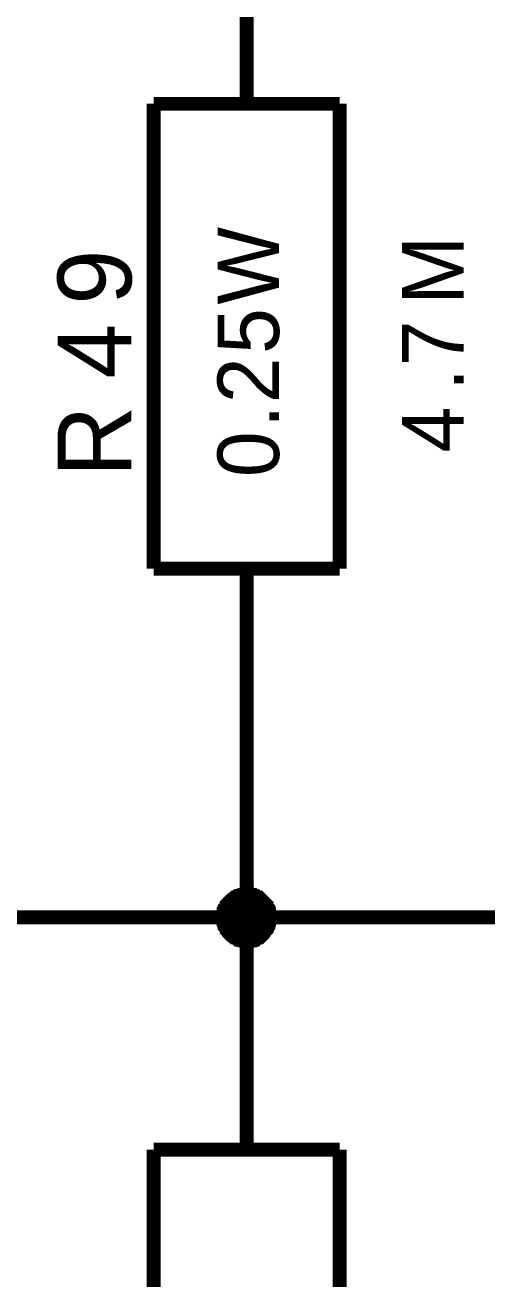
# Model space of a CAD drawing. Header units: millimetres. Extents: x 0 to 420, y 0 to 297.
# Drawn here: x 172.75 to 182.7, y 177.22 to 204.19 of the extents above; entities that cross this region are included whole.
import ezdxf

# ---------------------------------------------------------------- set-up
doc = ezdxf.new("R2010")
doc.units = ezdxf.units.MM
doc.layers.add('Sheet', color=255, linetype='Continuous')

msp = doc.modelspace()

# ---------------------------------------------------------------- linework, layer by layer
at = {"layer": 'Sheet'}
for points, const_width in [([(177.527, 202.498), (177.527, 204.999)], 0.3), ([(175.524, 202.498), (179.529, 202.498)], 0.3), ([(175.524, 192.497), (175.524, 202.498)], 0.3), ([(179.529, 192.497), (179.529, 202.498)], 0.3), ([(175.524, 192.497), (179.529, 192.497)], 0.3), ([(177.527, 192.497), (177.527, 189.997)], 0.3), ([(177.527, 184.996), (177.527, 189.997)], 0.3), ([(177.014, 184.996), (177.014, 185.029), (177.014, 185.045), (177.014, 185.079), (177.03, 185.095), (177.03, 185.128), (177.03, 185.145), (177.047, 185.161), (177.047, 185.194), (177.063, 185.211), (177.08, 185.228), (177.096, 185.261), (177.096, 185.277), (177.113, 185.294), (177.13, 185.31), (177.146, 185.327), (177.163, 185.343), (177.179, 185.36), (177.196, 185.377), (177.229, 185.393), (177.245, 185.41), (177.262, 185.426), (177.279, 185.426), (177.312, 185.443), (177.328, 185.459), (177.345, 185.459), (177.378, 185.476), (177.394, 185.476), (177.427, 185.476), (177.444, 185.493), (177.477, 185.493), (177.494, 185.493), (177.527, 185.493)], 0.3), ([(177.014, 184.996), (177.014, 185.029), (177.014, 185.045), (177.014, 185.079), (177.03, 185.095), (177.03, 185.128), (177.03, 185.145), (177.047, 185.161), (177.047, 185.194), (177.063, 185.211), (177.08, 185.228), (177.096, 185.261), (177.096, 185.277), (177.113, 185.294), (177.13, 185.31), (177.146, 185.327), (177.163, 185.343), (177.179, 185.36), (177.196, 185.377), (177.229, 185.393), (177.245, 185.41), (177.262, 185.426), (177.279, 185.426), (177.312, 185.443), (177.328, 185.459), (177.345, 185.459), (177.378, 185.476), (177.394, 185.476), (177.427, 185.476), (177.444, 185.493), (177.477, 185.493), (177.494, 185.493), (177.527, 185.493)], 0.3), ([(177.014, 184.996), (177.014, 185.029), (177.014, 185.045), (177.014, 185.079), (177.03, 185.095), (177.03, 185.128), (177.03, 185.145), (177.047, 185.161), (177.047, 185.194), (177.063, 185.211), (177.08, 185.228), (177.096, 185.261), (177.096, 185.277), (177.113, 185.294), (177.13, 185.31), (177.146, 185.327), (177.163, 185.343), (177.179, 185.36), (177.196, 185.377), (177.229, 185.393), (177.245, 185.41), (177.262, 185.426), (177.279, 185.426), (177.312, 185.443), (177.328, 185.459), (177.345, 185.459), (177.378, 185.476), (177.394, 185.476), (177.427, 185.476), (177.444, 185.493), (177.477, 185.493), (177.494, 185.493), (177.527, 185.493)], 0.3), ([(177.014, 184.996), (177.014, 185.029), (177.014, 185.045), (177.014, 185.079), (177.03, 185.095), (177.03, 185.128), (177.03, 185.145), (177.047, 185.161), (177.047, 185.194), (177.063, 185.211), (177.08, 185.228), (177.096, 185.261), (177.096, 185.277), (177.113, 185.294), (177.13, 185.31), (177.146, 185.327), (177.163, 185.343), (177.179, 185.36), (177.196, 185.377), (177.229, 185.393), (177.245, 185.41), (177.262, 185.426), (177.279, 185.426), (177.312, 185.443), (177.328, 185.459), (177.345, 185.459), (177.378, 185.476), (177.394, 185.476), (177.427, 185.476), (177.444, 185.493), (177.477, 185.493), (177.494, 185.493), (177.527, 185.493)], 0.3), ([(177.014, 184.996), (177.014, 185.029), (177.014, 185.045), (177.014, 185.079), (177.03, 185.095), (177.03, 185.128), (177.03, 185.145), (177.047, 185.161), (177.047, 185.194), (177.063, 185.211), (177.08, 185.228), (177.096, 185.261), (177.096, 185.277), (177.113, 185.294), (177.13, 185.31), (177.146, 185.327), (177.163, 185.343), (177.179, 185.36), (177.196, 185.377), (177.229, 185.393), (177.245, 185.41), (177.262, 185.426), (177.279, 185.426), (177.312, 185.443), (177.328, 185.459), (177.345, 185.459), (177.378, 185.476), (177.394, 185.476), (177.427, 185.476), (177.444, 185.493), (177.477, 185.493), (177.494, 185.493), (177.527, 185.493)], 0.3), ([(177.014, 184.996), (177.014, 185.029), (177.014, 185.045), (177.014, 185.079), (177.03, 185.095), (177.03, 185.128), (177.03, 185.145), (177.047, 185.161), (177.047, 185.194), (177.063, 185.211), (177.08, 185.228), (177.096, 185.261), (177.096, 185.277), (177.113, 185.294), (177.13, 185.31), (177.146, 185.327), (177.163, 185.343), (177.179, 185.36), (177.196, 185.377), (177.229, 185.393), (177.245, 185.41), (177.262, 185.426), (177.279, 185.426), (177.312, 185.443), (177.328, 185.459), (177.345, 185.459), (177.378, 185.476), (177.394, 185.476), (177.427, 185.476), (177.444, 185.493), (177.477, 185.493), (177.494, 185.493), (177.527, 185.493)], 0.3), ([(177.527, 185.493), (177.527, 185.493)], 0.3), ([(177.527, 185.493), (177.56, 185.493), (177.576, 185.493), (177.61, 185.493), (177.626, 185.476), (177.659, 185.476), (177.676, 185.476), (177.692, 185.459), (177.725, 185.459), (177.742, 185.443), (177.759, 185.426), (177.792, 185.426), (177.808, 185.41), (177.825, 185.393), (177.841, 185.377), (177.858, 185.36), (177.874, 185.343), (177.891, 185.327), (177.907, 185.31), (177.924, 185.294), (177.941, 185.277), (177.957, 185.261), (177.957, 185.228), (177.974, 185.211), (177.99, 185.194), (177.99, 185.161), (178.007, 185.145), (178.007, 185.128), (178.007, 185.095), (178.023, 185.079), (178.023, 185.045), (178.023, 185.029), (178.023, 184.996)], 0.3), ([(177.527, 185.493), (177.527, 185.493)], 0.3), ([(177.527, 185.493), (177.56, 185.493), (177.576, 185.493), (177.61, 185.493), (177.626, 185.476), (177.659, 185.476), (177.676, 185.476), (177.692, 185.459), (177.725, 185.459), (177.742, 185.443), (177.759, 185.426), (177.792, 185.426), (177.808, 185.41), (177.825, 185.393), (177.841, 185.377), (177.858, 185.36), (177.874, 185.343), (177.891, 185.327), (177.907, 185.31), (177.924, 185.294), (177.941, 185.277), (177.957, 185.261), (177.957, 185.228), (177.974, 185.211), (177.99, 185.194), (177.99, 185.161), (178.007, 185.145), (178.007, 185.128), (178.007, 185.095), (178.023, 185.079), (178.023, 185.045), (178.023, 185.029), (178.023, 184.996)], 0.3), ([(177.527, 185.493), (177.527, 185.493)], 0.3), ([(177.527, 185.493), (177.56, 185.493), (177.576, 185.493), (177.61, 185.493), (177.626, 185.476), (177.659, 185.476), (177.676, 185.476), (177.692, 185.459), (177.725, 185.459), (177.742, 185.443), (177.759, 185.426), (177.792, 185.426), (177.808, 185.41), (177.825, 185.393), (177.841, 185.377), (177.858, 185.36), (177.874, 185.343), (177.891, 185.327), (177.907, 185.31), (177.924, 185.294), (177.941, 185.277), (177.957, 185.261), (177.957, 185.228), (177.974, 185.211), (177.99, 185.194), (177.99, 185.161), (178.007, 185.145), (178.007, 185.128), (178.007, 185.095), (178.023, 185.079), (178.023, 185.045), (178.023, 185.029), (178.023, 184.996)], 0.3), ([(177.527, 185.493), (177.527, 185.493)], 0.3), ([(177.527, 185.493), (177.56, 185.493), (177.576, 185.493), (177.61, 185.493), (177.626, 185.476), (177.659, 185.476), (177.676, 185.476), (177.692, 185.459), (177.725, 185.459), (177.742, 185.443), (177.759, 185.426), (177.792, 185.426), (177.808, 185.41), (177.825, 185.393), (177.841, 185.377), (177.858, 185.36), (177.874, 185.343), (177.891, 185.327), (177.907, 185.31), (177.924, 185.294), (177.941, 185.277), (177.957, 185.261), (177.957, 185.228), (177.974, 185.211), (177.99, 185.194), (177.99, 185.161), (178.007, 185.145), (178.007, 185.128), (178.007, 185.095), (178.023, 185.079), (178.023, 185.045), (178.023, 185.029), (178.023, 184.996)], 0.3), ([(177.527, 185.493), (177.527, 185.493)], 0.3), ([(177.527, 185.493), (177.56, 185.493), (177.576, 185.493), (177.61, 185.493), (177.626, 185.476), (177.659, 185.476), (177.676, 185.476), (177.692, 185.459), (177.725, 185.459), (177.742, 185.443), (177.759, 185.426), (177.792, 185.426), (177.808, 185.41), (177.825, 185.393), (177.841, 185.377), (177.858, 185.36), (177.874, 185.343), (177.891, 185.327), (177.907, 185.31), (177.924, 185.294), (177.941, 185.277), (177.957, 185.261), (177.957, 185.228), (177.974, 185.211), (177.99, 185.194), (177.99, 185.161), (178.007, 185.145), (178.007, 185.128), (178.007, 185.095), (178.023, 185.079), (178.023, 185.045), (178.023, 185.029), (178.023, 184.996)], 0.3), ([(177.527, 185.493), (177.527, 185.493)], 0.3), ([(177.527, 185.493), (177.56, 185.493), (177.576, 185.493), (177.61, 185.493), (177.626, 185.476), (177.659, 185.476), (177.676, 185.476), (177.692, 185.459), (177.725, 185.459), (177.742, 185.443), (177.759, 185.426), (177.792, 185.426), (177.808, 185.41), (177.825, 185.393), (177.841, 185.377), (177.858, 185.36), (177.874, 185.343), (177.891, 185.327), (177.907, 185.31), (177.924, 185.294), (177.941, 185.277), (177.957, 185.261), (177.957, 185.228), (177.974, 185.211), (177.99, 185.194), (177.99, 185.161), (178.007, 185.145), (178.007, 185.128), (178.007, 185.095), (178.023, 185.079), (178.023, 185.045), (178.023, 185.029), (178.023, 184.996)], 0.3), ([(177.014, 184.996), (177.014, 185.029), (177.014, 185.045), (177.014, 185.079), (177.03, 185.095), (177.03, 185.128), (177.03, 185.145), (177.047, 185.161), (177.047, 185.194), (177.063, 185.211), (177.08, 185.228), (177.096, 185.261), (177.096, 185.277), (177.113, 185.294), (177.13, 185.31), (177.146, 185.327), (177.163, 185.343), (177.179, 185.36), (177.196, 185.377), (177.229, 185.393), (177.245, 185.41), (177.262, 185.426), (177.279, 185.426), (177.312, 185.443), (177.328, 185.459), (177.345, 185.459), (177.378, 185.476), (177.394, 185.476), (177.427, 185.476), (177.444, 185.493), (177.477, 185.493), (177.494, 185.493), (177.527, 185.493)], 0.0991), ([(177.014, 184.996), (177.014, 185.029), (177.014, 185.045), (177.014, 185.079), (177.03, 185.095), (177.03, 185.128), (177.03, 185.145), (177.047, 185.161), (177.047, 185.194), (177.063, 185.211), (177.08, 185.228), (177.096, 185.261), (177.096, 185.277), (177.113, 185.294), (177.13, 185.31), (177.146, 185.327), (177.163, 185.343), (177.179, 185.36), (177.196, 185.377), (177.229, 185.393), (177.245, 185.41), (177.262, 185.426), (177.279, 185.426), (177.312, 185.443), (177.328, 185.459), (177.345, 185.459), (177.378, 185.476), (177.394, 185.476), (177.427, 185.476), (177.444, 185.493), (177.477, 185.493), (177.494, 185.493), (177.527, 185.493)], 0.0991), ([(177.014, 184.996), (177.014, 185.029), (177.014, 185.045), (177.014, 185.079), (177.03, 185.095), (177.03, 185.128), (177.03, 185.145), (177.047, 185.161), (177.047, 185.194), (177.063, 185.211), (177.08, 185.228), (177.096, 185.261), (177.096, 185.277), (177.113, 185.294), (177.13, 185.31), (177.146, 185.327), (177.163, 185.343), (177.179, 185.36), (177.196, 185.377), (177.229, 185.393), (177.245, 185.41), (177.262, 185.426), (177.279, 185.426), (177.312, 185.443), (177.328, 185.459), (177.345, 185.459), (177.378, 185.476), (177.394, 185.476), (177.427, 185.476), (177.444, 185.493), (177.477, 185.493), (177.494, 185.493), (177.527, 185.493)], 0.0991), ([(177.014, 184.996), (177.014, 185.029), (177.014, 185.045), (177.014, 185.079), (177.03, 185.095), (177.03, 185.128), (177.03, 185.145), (177.047, 185.161), (177.047, 185.194), (177.063, 185.211), (177.08, 185.228), (177.096, 185.261), (177.096, 185.277), (177.113, 185.294), (177.13, 185.31), (177.146, 185.327), (177.163, 185.343), (177.179, 185.36), (177.196, 185.377), (177.229, 185.393), (177.245, 185.41), (177.262, 185.426), (177.279, 185.426), (177.312, 185.443), (177.328, 185.459), (177.345, 185.459), (177.378, 185.476), (177.394, 185.476), (177.427, 185.476), (177.444, 185.493), (177.477, 185.493), (177.494, 185.493), (177.527, 185.493)], 0.0991), ([(177.014, 184.996), (177.014, 185.029), (177.014, 185.045), (177.014, 185.079), (177.03, 185.095), (177.03, 185.128), (177.03, 185.145), (177.047, 185.161), (177.047, 185.194), (177.063, 185.211), (177.08, 185.228), (177.096, 185.261), (177.096, 185.277), (177.113, 185.294), (177.13, 185.31), (177.146, 185.327), (177.163, 185.343), (177.179, 185.36), (177.196, 185.377), (177.229, 185.393), (177.245, 185.41), (177.262, 185.426), (177.279, 185.426), (177.312, 185.443), (177.328, 185.459), (177.345, 185.459), (177.378, 185.476), (177.394, 185.476), (177.427, 185.476), (177.444, 185.493), (177.477, 185.493), (177.494, 185.493), (177.527, 185.493)], 0.0991), ([(177.014, 184.996), (177.014, 185.029), (177.014, 185.045), (177.014, 185.079), (177.03, 185.095), (177.03, 185.128), (177.03, 185.145), (177.047, 185.161), (177.047, 185.194), (177.063, 185.211), (177.08, 185.228), (177.096, 185.261), (177.096, 185.277), (177.113, 185.294), (177.13, 185.31), (177.146, 185.327), (177.163, 185.343), (177.179, 185.36), (177.196, 185.377), (177.229, 185.393), (177.245, 185.41), (177.262, 185.426), (177.279, 185.426), (177.312, 185.443), (177.328, 185.459), (177.345, 185.459), (177.378, 185.476), (177.394, 185.476), (177.427, 185.476), (177.444, 185.493), (177.477, 185.493), (177.494, 185.493), (177.527, 185.493)], 0.0991), ([(177.527, 185.493), (177.527, 185.493)], 0.0991), ([(177.527, 185.493), (177.56, 185.493), (177.576, 185.493), (177.61, 185.493), (177.626, 185.476), (177.659, 185.476), (177.676, 185.476), (177.692, 185.459), (177.725, 185.459), (177.742, 185.443), (177.759, 185.426), (177.792, 185.426), (177.808, 185.41), (177.825, 185.393), (177.841, 185.377), (177.858, 185.36), (177.874, 185.343), (177.891, 185.327), (177.907, 185.31), (177.924, 185.294), (177.941, 185.277), (177.957, 185.261), (177.957, 185.228), (177.974, 185.211), (177.99, 185.194), (177.99, 185.161), (178.007, 185.145), (178.007, 185.128), (178.007, 185.095), (178.023, 185.079), (178.023, 185.045), (178.023, 185.029), (178.023, 184.996)], 0.0991), ([(177.527, 185.493), (177.527, 185.493)], 0.0991), ([(177.527, 185.493), (177.56, 185.493), (177.576, 185.493), (177.61, 185.493), (177.626, 185.476), (177.659, 185.476), (177.676, 185.476), (177.692, 185.459), (177.725, 185.459), (177.742, 185.443), (177.759, 185.426), (177.792, 185.426), (177.808, 185.41), (177.825, 185.393), (177.841, 185.377), (177.858, 185.36), (177.874, 185.343), (177.891, 185.327), (177.907, 185.31), (177.924, 185.294), (177.941, 185.277), (177.957, 185.261), (177.957, 185.228), (177.974, 185.211), (177.99, 185.194), (177.99, 185.161), (178.007, 185.145), (178.007, 185.128), (178.007, 185.095), (178.023, 185.079), (178.023, 185.045), (178.023, 185.029), (178.023, 184.996)], 0.0991), ([(177.527, 185.493), (177.527, 185.493)], 0.0991), ([(177.527, 185.493), (177.56, 185.493), (177.576, 185.493), (177.61, 185.493), (177.626, 185.476), (177.659, 185.476), (177.676, 185.476), (177.692, 185.459), (177.725, 185.459), (177.742, 185.443), (177.759, 185.426), (177.792, 185.426), (177.808, 185.41), (177.825, 185.393), (177.841, 185.377), (177.858, 185.36), (177.874, 185.343), (177.891, 185.327), (177.907, 185.31), (177.924, 185.294), (177.941, 185.277), (177.957, 185.261), (177.957, 185.228), (177.974, 185.211), (177.99, 185.194), (177.99, 185.161), (178.007, 185.145), (178.007, 185.128), (178.007, 185.095), (178.023, 185.079), (178.023, 185.045), (178.023, 185.029), (178.023, 184.996)], 0.0991), ([(177.527, 185.493), (177.527, 185.493)], 0.0991), ([(177.527, 185.493), (177.56, 185.493), (177.576, 185.493), (177.61, 185.493), (177.626, 185.476), (177.659, 185.476), (177.676, 185.476), (177.692, 185.459), (177.725, 185.459), (177.742, 185.443), (177.759, 185.426), (177.792, 185.426), (177.808, 185.41), (177.825, 185.393), (177.841, 185.377), (177.858, 185.36), (177.874, 185.343), (177.891, 185.327), (177.907, 185.31), (177.924, 185.294), (177.941, 185.277), (177.957, 185.261), (177.957, 185.228), (177.974, 185.211), (177.99, 185.194), (177.99, 185.161), (178.007, 185.145), (178.007, 185.128), (178.007, 185.095), (178.023, 185.079), (178.023, 185.045), (178.023, 185.029), (178.023, 184.996)], 0.0991), ([(177.527, 185.493), (177.527, 185.493)], 0.0991), ([(177.527, 185.493), (177.56, 185.493), (177.576, 185.493), (177.61, 185.493), (177.626, 185.476), (177.659, 185.476), (177.676, 185.476), (177.692, 185.459), (177.725, 185.459), (177.742, 185.443), (177.759, 185.426), (177.792, 185.426), (177.808, 185.41), (177.825, 185.393), (177.841, 185.377), (177.858, 185.36), (177.874, 185.343), (177.891, 185.327), (177.907, 185.31), (177.924, 185.294), (177.941, 185.277), (177.957, 185.261), (177.957, 185.228), (177.974, 185.211), (177.99, 185.194), (177.99, 185.161), (178.007, 185.145), (178.007, 185.128), (178.007, 185.095), (178.023, 185.079), (178.023, 185.045), (178.023, 185.029), (178.023, 184.996)], 0.0991), ([(177.527, 185.493), (177.527, 185.493)], 0.0991), ([(177.527, 185.493), (177.56, 185.493), (177.576, 185.493), (177.61, 185.493), (177.626, 185.476), (177.659, 185.476), (177.676, 185.476), (177.692, 185.459), (177.725, 185.459), (177.742, 185.443), (177.759, 185.426), (177.792, 185.426), (177.808, 185.41), (177.825, 185.393), (177.841, 185.377), (177.858, 185.36), (177.874, 185.343), (177.891, 185.327), (177.907, 185.31), (177.924, 185.294), (177.941, 185.277), (177.957, 185.261), (177.957, 185.228), (177.974, 185.211), (177.99, 185.194), (177.99, 185.161), (178.007, 185.145), (178.007, 185.128), (178.007, 185.095), (178.023, 185.079), (178.023, 185.045), (178.023, 185.029), (178.023, 184.996)], 0.0991), ([(172.528, 184.996), (175.028, 184.996)], 0.3), ([(187.524, 184.996), (177.527, 184.996), (175.028, 184.996)], 0.3), ([(177.527, 184.482), (177.494, 184.482), (177.477, 184.482), (177.444, 184.482), (177.427, 184.499), (177.394, 184.499), (177.378, 184.499), (177.345, 184.516), (177.328, 184.516), (177.312, 184.532), (177.279, 184.549), (177.262, 184.565), (177.245, 184.565), (177.229, 184.582), (177.196, 184.598), (177.179, 184.615), (177.163, 184.631), (177.146, 184.648), (177.13, 184.665), (177.113, 184.698), (177.096, 184.714), (177.096, 184.731), (177.08, 184.747), (177.063, 184.78), (177.047, 184.797), (177.047, 184.814), (177.03, 184.847), (177.03, 184.863), (177.03, 184.896), (177.014, 184.913), (177.014, 184.946), (177.014, 184.963), (177.014, 184.996)], 0.3), ([(177.014, 184.996), (177.014, 184.996)], 0.3), ([(177.527, 184.482), (177.494, 184.482), (177.477, 184.482), (177.444, 184.482), (177.427, 184.499), (177.394, 184.499), (177.378, 184.499), (177.345, 184.516), (177.328, 184.516), (177.312, 184.532), (177.279, 184.549), (177.262, 184.565), (177.245, 184.565), (177.229, 184.582), (177.196, 184.598), (177.179, 184.615), (177.163, 184.631), (177.146, 184.648), (177.13, 184.665), (177.113, 184.698), (177.096, 184.714), (177.096, 184.731), (177.08, 184.747), (177.063, 184.78), (177.047, 184.797), (177.047, 184.814), (177.03, 184.847), (177.03, 184.863), (177.03, 184.896), (177.014, 184.913), (177.014, 184.946), (177.014, 184.963), (177.014, 184.996)], 0.3), ([(177.014, 184.996), (177.014, 184.996)], 0.3), ([(177.527, 184.482), (177.494, 184.482), (177.477, 184.482), (177.444, 184.482), (177.427, 184.499), (177.394, 184.499), (177.378, 184.499), (177.345, 184.516), (177.328, 184.516), (177.312, 184.532), (177.279, 184.549), (177.262, 184.565), (177.245, 184.565), (177.229, 184.582), (177.196, 184.598), (177.179, 184.615), (177.163, 184.631), (177.146, 184.648), (177.13, 184.665), (177.113, 184.698), (177.096, 184.714), (177.096, 184.731), (177.08, 184.747), (177.063, 184.78), (177.047, 184.797), (177.047, 184.814), (177.03, 184.847), (177.03, 184.863), (177.03, 184.896), (177.014, 184.913), (177.014, 184.946), (177.014, 184.963), (177.014, 184.996)], 0.3), ([(177.014, 184.996), (177.014, 184.996)], 0.3), ([(177.527, 184.482), (177.494, 184.482), (177.477, 184.482), (177.444, 184.482), (177.427, 184.499), (177.394, 184.499), (177.378, 184.499), (177.345, 184.516), (177.328, 184.516), (177.312, 184.532), (177.279, 184.549), (177.262, 184.565), (177.245, 184.565), (177.229, 184.582), (177.196, 184.598), (177.179, 184.615), (177.163, 184.631), (177.146, 184.648), (177.13, 184.665), (177.113, 184.698), (177.096, 184.714), (177.096, 184.731), (177.08, 184.747), (177.063, 184.78), (177.047, 184.797), (177.047, 184.814), (177.03, 184.847), (177.03, 184.863), (177.03, 184.896), (177.014, 184.913), (177.014, 184.946), (177.014, 184.963), (177.014, 184.996)], 0.3), ([(177.014, 184.996), (177.014, 184.996)], 0.3), ([(177.527, 184.482), (177.494, 184.482), (177.477, 184.482), (177.444, 184.482), (177.427, 184.499), (177.394, 184.499), (177.378, 184.499), (177.345, 184.516), (177.328, 184.516), (177.312, 184.532), (177.279, 184.549), (177.262, 184.565), (177.245, 184.565), (177.229, 184.582), (177.196, 184.598), (177.179, 184.615), (177.163, 184.631), (177.146, 184.648), (177.13, 184.665), (177.113, 184.698), (177.096, 184.714), (177.096, 184.731), (177.08, 184.747), (177.063, 184.78), (177.047, 184.797), (177.047, 184.814), (177.03, 184.847), (177.03, 184.863), (177.03, 184.896), (177.014, 184.913), (177.014, 184.946), (177.014, 184.963), (177.014, 184.996)], 0.3), ([(177.014, 184.996), (177.014, 184.996)], 0.3), ([(177.527, 184.482), (177.494, 184.482), (177.477, 184.482), (177.444, 184.482), (177.427, 184.499), (177.394, 184.499), (177.378, 184.499), (177.345, 184.516), (177.328, 184.516), (177.312, 184.532), (177.279, 184.549), (177.262, 184.565), (177.245, 184.565), (177.229, 184.582), (177.196, 184.598), (177.179, 184.615), (177.163, 184.631), (177.146, 184.648), (177.13, 184.665), (177.113, 184.698), (177.096, 184.714), (177.096, 184.731), (177.08, 184.747), (177.063, 184.78), (177.047, 184.797), (177.047, 184.814), (177.03, 184.847), (177.03, 184.863), (177.03, 184.896), (177.014, 184.913), (177.014, 184.946), (177.014, 184.963), (177.014, 184.996)], 0.3), ([(177.014, 184.996), (177.014, 184.996)], 0.3), ([(177.527, 184.996), (177.527, 182.495)], 0.3), ([(178.023, 184.996), (178.023, 184.963), (178.023, 184.946), (178.023, 184.913), (178.007, 184.896), (178.007, 184.863), (178.007, 184.847), (177.99, 184.814), (177.99, 184.797), (177.974, 184.78), (177.957, 184.747), (177.957, 184.731), (177.941, 184.714), (177.924, 184.698), (177.907, 184.665), (177.891, 184.648), (177.874, 184.631), (177.858, 184.615), (177.841, 184.598), (177.825, 184.582), (177.808, 184.565), (177.792, 184.565), (177.759, 184.549), (177.742, 184.532), (177.725, 184.516), (177.692, 184.516), (177.676, 184.499), (177.659, 184.499), (177.626, 184.499), (177.61, 184.482), (177.576, 184.482), (177.56, 184.482), (177.527, 184.482)], 0.3), ([(178.023, 184.996), (178.023, 184.963), (178.023, 184.946), (178.023, 184.913), (178.007, 184.896), (178.007, 184.863), (178.007, 184.847), (177.99, 184.814), (177.99, 184.797), (177.974, 184.78), (177.957, 184.747), (177.957, 184.731), (177.941, 184.714), (177.924, 184.698), (177.907, 184.665), (177.891, 184.648), (177.874, 184.631), (177.858, 184.615), (177.841, 184.598), (177.825, 184.582), (177.808, 184.565), (177.792, 184.565), (177.759, 184.549), (177.742, 184.532), (177.725, 184.516), (177.692, 184.516), (177.676, 184.499), (177.659, 184.499), (177.626, 184.499), (177.61, 184.482), (177.576, 184.482), (177.56, 184.482), (177.527, 184.482)], 0.3), ([(178.023, 184.996), (178.023, 184.963), (178.023, 184.946), (178.023, 184.913), (178.007, 184.896), (178.007, 184.863), (178.007, 184.847), (177.99, 184.814), (177.99, 184.797), (177.974, 184.78), (177.957, 184.747), (177.957, 184.731), (177.941, 184.714), (177.924, 184.698), (177.907, 184.665), (177.891, 184.648), (177.874, 184.631), (177.858, 184.615), (177.841, 184.598), (177.825, 184.582), (177.808, 184.565), (177.792, 184.565), (177.759, 184.549), (177.742, 184.532), (177.725, 184.516), (177.692, 184.516), (177.676, 184.499), (177.659, 184.499), (177.626, 184.499), (177.61, 184.482), (177.576, 184.482), (177.56, 184.482), (177.527, 184.482)], 0.3), ([(178.023, 184.996), (178.023, 184.963), (178.023, 184.946), (178.023, 184.913), (178.007, 184.896), (178.007, 184.863), (178.007, 184.847), (177.99, 184.814), (177.99, 184.797), (177.974, 184.78), (177.957, 184.747), (177.957, 184.731), (177.941, 184.714), (177.924, 184.698), (177.907, 184.665), (177.891, 184.648), (177.874, 184.631), (177.858, 184.615), (177.841, 184.598), (177.825, 184.582), (177.808, 184.565), (177.792, 184.565), (177.759, 184.549), (177.742, 184.532), (177.725, 184.516), (177.692, 184.516), (177.676, 184.499), (177.659, 184.499), (177.626, 184.499), (177.61, 184.482), (177.576, 184.482), (177.56, 184.482), (177.527, 184.482)], 0.3), ([(178.023, 184.996), (178.023, 184.963), (178.023, 184.946), (178.023, 184.913), (178.007, 184.896), (178.007, 184.863), (178.007, 184.847), (177.99, 184.814), (177.99, 184.797), (177.974, 184.78), (177.957, 184.747), (177.957, 184.731), (177.941, 184.714), (177.924, 184.698), (177.907, 184.665), (177.891, 184.648), (177.874, 184.631), (177.858, 184.615), (177.841, 184.598), (177.825, 184.582), (177.808, 184.565), (177.792, 184.565), (177.759, 184.549), (177.742, 184.532), (177.725, 184.516), (177.692, 184.516), (177.676, 184.499), (177.659, 184.499), (177.626, 184.499), (177.61, 184.482), (177.576, 184.482), (177.56, 184.482), (177.527, 184.482)], 0.3), ([(178.023, 184.996), (178.023, 184.963), (178.023, 184.946), (178.023, 184.913), (178.007, 184.896), (178.007, 184.863), (178.007, 184.847), (177.99, 184.814), (177.99, 184.797), (177.974, 184.78), (177.957, 184.747), (177.957, 184.731), (177.941, 184.714), (177.924, 184.698), (177.907, 184.665), (177.891, 184.648), (177.874, 184.631), (177.858, 184.615), (177.841, 184.598), (177.825, 184.582), (177.808, 184.565), (177.792, 184.565), (177.759, 184.549), (177.742, 184.532), (177.725, 184.516), (177.692, 184.516), (177.676, 184.499), (177.659, 184.499), (177.626, 184.499), (177.61, 184.482), (177.576, 184.482), (177.56, 184.482), (177.527, 184.482)], 0.3), ([(178.023, 184.996), (178.023, 184.996), (178.023, 184.996), (178.023, 184.996), (178.023, 184.996), (178.023, 184.996), (178.023, 184.996), (178.023, 184.996), (178.023, 184.996), (178.023, 184.996), (178.023, 184.996), (178.023, 184.996), (178.023, 184.996), (178.023, 184.996), (178.023, 184.996), (178.023, 184.996), (178.023, 184.996), (178.023, 184.996), (178.023, 184.996), (178.023, 184.996), (178.023, 184.996), (178.023, 184.996), (178.023, 184.996), (178.023, 184.996), (178.023, 184.996), (178.023, 184.996), (178.023, 184.996), (178.023, 184.996), (178.023, 184.996), (178.023, 184.996), (178.023, 184.996), (178.023, 184.996), (178.023, 184.996)], 0.3), ([(178.023, 184.996), (178.023, 184.996)], 0.3), ([(178.023, 184.996), (178.023, 184.996), (178.023, 184.996), (178.023, 184.996), (178.023, 184.996), (178.023, 184.996), (178.023, 184.996), (178.023, 184.996), (178.023, 184.996), (178.023, 184.996), (178.023, 184.996), (178.023, 184.996), (178.023, 184.996), (178.023, 184.996), (178.023, 184.996), (178.023, 184.996), (178.023, 184.996), (178.023, 184.996), (178.023, 184.996), (178.023, 184.996), (178.023, 184.996), (178.023, 184.996), (178.023, 184.996), (178.023, 184.996), (178.023, 184.996), (178.023, 184.996), (178.023, 184.996), (178.023, 184.996), (178.023, 184.996), (178.023, 184.996), (178.023, 184.996), (178.023, 184.996), (178.023, 184.996)], 0.3), ([(178.023, 184.996), (178.023, 184.996)], 0.3), ([(178.023, 184.996), (178.023, 184.996), (178.023, 184.996), (178.023, 184.996), (178.023, 184.996), (178.023, 184.996), (178.023, 184.996), (178.023, 184.996), (178.023, 184.996), (178.023, 184.996), (178.023, 184.996), (178.023, 184.996), (178.023, 184.996), (178.023, 184.996), (178.023, 184.996), (178.023, 184.996), (178.023, 184.996), (178.023, 184.996), (178.023, 184.996), (178.023, 184.996), (178.023, 184.996), (178.023, 184.996), (178.023, 184.996), (178.023, 184.996), (178.023, 184.996), (178.023, 184.996), (178.023, 184.996), (178.023, 184.996), (178.023, 184.996), (178.023, 184.996), (178.023, 184.996), (178.023, 184.996), (178.023, 184.996)], 0.3), ([(178.023, 184.996), (178.023, 184.996)], 0.3), ([(178.023, 184.996), (178.023, 184.996), (178.023, 184.996), (178.023, 184.996), (178.023, 184.996), (178.023, 184.996), (178.023, 184.996), (178.023, 184.996), (178.023, 184.996), (178.023, 184.996), (178.023, 184.996), (178.023, 184.996), (178.023, 184.996), (178.023, 184.996), (178.023, 184.996), (178.023, 184.996), (178.023, 184.996), (178.023, 184.996), (178.023, 184.996), (178.023, 184.996), (178.023, 184.996), (178.023, 184.996), (178.023, 184.996), (178.023, 184.996), (178.023, 184.996), (178.023, 184.996), (178.023, 184.996), (178.023, 184.996), (178.023, 184.996), (178.023, 184.996), (178.023, 184.996), (178.023, 184.996), (178.023, 184.996)], 0.3), ([(178.023, 184.996), (178.023, 184.996)], 0.3), ([(178.023, 184.996), (178.023, 184.996), (178.023, 184.996), (178.023, 184.996), (178.023, 184.996), (178.023, 184.996), (178.023, 184.996), (178.023, 184.996), (178.023, 184.996), (178.023, 184.996), (178.023, 184.996), (178.023, 184.996), (178.023, 184.996), (178.023, 184.996), (178.023, 184.996), (178.023, 184.996), (178.023, 184.996), (178.023, 184.996), (178.023, 184.996), (178.023, 184.996), (178.023, 184.996), (178.023, 184.996), (178.023, 184.996), (178.023, 184.996), (178.023, 184.996), (178.023, 184.996), (178.023, 184.996), (178.023, 184.996), (178.023, 184.996), (178.023, 184.996), (178.023, 184.996), (178.023, 184.996), (178.023, 184.996)], 0.3), ([(178.023, 184.996), (178.023, 184.996)], 0.3), ([(178.023, 184.996), (178.023, 184.996), (178.023, 184.996), (178.023, 184.996), (178.023, 184.996), (178.023, 184.996), (178.023, 184.996), (178.023, 184.996), (178.023, 184.996), (178.023, 184.996), (178.023, 184.996), (178.023, 184.996), (178.023, 184.996), (178.023, 184.996), (178.023, 184.996), (178.023, 184.996), (178.023, 184.996), (178.023, 184.996), (178.023, 184.996), (178.023, 184.996), (178.023, 184.996), (178.023, 184.996), (178.023, 184.996), (178.023, 184.996), (178.023, 184.996), (178.023, 184.996), (178.023, 184.996), (178.023, 184.996), (178.023, 184.996), (178.023, 184.996), (178.023, 184.996), (178.023, 184.996), (178.023, 184.996)], 0.3), ([(178.023, 184.996), (178.023, 184.996)], 0.3), ([(177.527, 184.482), (177.494, 184.482), (177.477, 184.482), (177.444, 184.482), (177.427, 184.499), (177.394, 184.499), (177.378, 184.499), (177.345, 184.516), (177.328, 184.516), (177.312, 184.532), (177.279, 184.549), (177.262, 184.565), (177.245, 184.565), (177.229, 184.582), (177.196, 184.598), (177.179, 184.615), (177.163, 184.631), (177.146, 184.648), (177.13, 184.665), (177.113, 184.698), (177.096, 184.714), (177.096, 184.731), (177.08, 184.747), (177.063, 184.78), (177.047, 184.797), (177.047, 184.814), (177.03, 184.847), (177.03, 184.863), (177.03, 184.896), (177.014, 184.913), (177.014, 184.946), (177.014, 184.963), (177.014, 184.996)], 0.0991), ([(177.014, 184.996), (177.014, 184.996)], 0.0991), ([(177.527, 184.482), (177.494, 184.482), (177.477, 184.482), (177.444, 184.482), (177.427, 184.499), (177.394, 184.499), (177.378, 184.499), (177.345, 184.516), (177.328, 184.516), (177.312, 184.532), (177.279, 184.549), (177.262, 184.565), (177.245, 184.565), (177.229, 184.582), (177.196, 184.598), (177.179, 184.615), (177.163, 184.631), (177.146, 184.648), (177.13, 184.665), (177.113, 184.698), (177.096, 184.714), (177.096, 184.731), (177.08, 184.747), (177.063, 184.78), (177.047, 184.797), (177.047, 184.814), (177.03, 184.847), (177.03, 184.863), (177.03, 184.896), (177.014, 184.913), (177.014, 184.946), (177.014, 184.963), (177.014, 184.996)], 0.0991), ([(177.014, 184.996), (177.014, 184.996)], 0.0991), ([(177.527, 184.482), (177.494, 184.482), (177.477, 184.482), (177.444, 184.482), (177.427, 184.499), (177.394, 184.499), (177.378, 184.499), (177.345, 184.516), (177.328, 184.516), (177.312, 184.532), (177.279, 184.549), (177.262, 184.565), (177.245, 184.565), (177.229, 184.582), (177.196, 184.598), (177.179, 184.615), (177.163, 184.631), (177.146, 184.648), (177.13, 184.665), (177.113, 184.698), (177.096, 184.714), (177.096, 184.731), (177.08, 184.747), (177.063, 184.78), (177.047, 184.797), (177.047, 184.814), (177.03, 184.847), (177.03, 184.863), (177.03, 184.896), (177.014, 184.913), (177.014, 184.946), (177.014, 184.963), (177.014, 184.996)], 0.0991), ([(177.014, 184.996), (177.014, 184.996)], 0.0991), ([(177.527, 184.482), (177.494, 184.482), (177.477, 184.482), (177.444, 184.482), (177.427, 184.499), (177.394, 184.499), (177.378, 184.499), (177.345, 184.516), (177.328, 184.516), (177.312, 184.532), (177.279, 184.549), (177.262, 184.565), (177.245, 184.565), (177.229, 184.582), (177.196, 184.598), (177.179, 184.615), (177.163, 184.631), (177.146, 184.648), (177.13, 184.665), (177.113, 184.698), (177.096, 184.714), (177.096, 184.731), (177.08, 184.747), (177.063, 184.78), (177.047, 184.797), (177.047, 184.814), (177.03, 184.847), (177.03, 184.863), (177.03, 184.896), (177.014, 184.913), (177.014, 184.946), (177.014, 184.963), (177.014, 184.996)], 0.0991), ([(177.014, 184.996), (177.014, 184.996)], 0.0991), ([(177.527, 184.482), (177.494, 184.482), (177.477, 184.482), (177.444, 184.482), (177.427, 184.499), (177.394, 184.499), (177.378, 184.499), (177.345, 184.516), (177.328, 184.516), (177.312, 184.532), (177.279, 184.549), (177.262, 184.565), (177.245, 184.565), (177.229, 184.582), (177.196, 184.598), (177.179, 184.615), (177.163, 184.631), (177.146, 184.648), (177.13, 184.665), (177.113, 184.698), (177.096, 184.714), (177.096, 184.731), (177.08, 184.747), (177.063, 184.78), (177.047, 184.797), (177.047, 184.814), (177.03, 184.847), (177.03, 184.863), (177.03, 184.896), (177.014, 184.913), (177.014, 184.946), (177.014, 184.963), (177.014, 184.996)], 0.0991), ([(177.014, 184.996), (177.014, 184.996)], 0.0991), ([(177.527, 184.482), (177.494, 184.482), (177.477, 184.482), (177.444, 184.482), (177.427, 184.499), (177.394, 184.499), (177.378, 184.499), (177.345, 184.516), (177.328, 184.516), (177.312, 184.532), (177.279, 184.549), (177.262, 184.565), (177.245, 184.565), (177.229, 184.582), (177.196, 184.598), (177.179, 184.615), (177.163, 184.631), (177.146, 184.648), (177.13, 184.665), (177.113, 184.698), (177.096, 184.714), (177.096, 184.731), (177.08, 184.747), (177.063, 184.78), (177.047, 184.797), (177.047, 184.814), (177.03, 184.847), (177.03, 184.863), (177.03, 184.896), (177.014, 184.913), (177.014, 184.946), (177.014, 184.963), (177.014, 184.996)], 0.0991), ([(177.014, 184.996), (177.014, 184.996)], 0.0991), ([(178.023, 184.996), (178.023, 184.963), (178.023, 184.946), (178.023, 184.913), (178.007, 184.896), (178.007, 184.863), (178.007, 184.847), (177.99, 184.814), (177.99, 184.797), (177.974, 184.78), (177.957, 184.747), (177.957, 184.731), (177.941, 184.714), (177.924, 184.698), (177.907, 184.665), (177.891, 184.648), (177.874, 184.631), (177.858, 184.615), (177.841, 184.598), (177.825, 184.582), (177.808, 184.565), (177.792, 184.565), (177.759, 184.549), (177.742, 184.532), (177.725, 184.516), (177.692, 184.516), (177.676, 184.499), (177.659, 184.499), (177.626, 184.499), (177.61, 184.482), (177.576, 184.482), (177.56, 184.482), (177.527, 184.482)], 0.0991), ([(178.023, 184.996), (178.023, 184.963), (178.023, 184.946), (178.023, 184.913), (178.007, 184.896), (178.007, 184.863), (178.007, 184.847), (177.99, 184.814), (177.99, 184.797), (177.974, 184.78), (177.957, 184.747), (177.957, 184.731), (177.941, 184.714), (177.924, 184.698), (177.907, 184.665), (177.891, 184.648), (177.874, 184.631), (177.858, 184.615), (177.841, 184.598), (177.825, 184.582), (177.808, 184.565), (177.792, 184.565), (177.759, 184.549), (177.742, 184.532), (177.725, 184.516), (177.692, 184.516), (177.676, 184.499), (177.659, 184.499), (177.626, 184.499), (177.61, 184.482), (177.576, 184.482), (177.56, 184.482), (177.527, 184.482)], 0.0991), ([(178.023, 184.996), (178.023, 184.963), (178.023, 184.946), (178.023, 184.913), (178.007, 184.896), (178.007, 184.863), (178.007, 184.847), (177.99, 184.814), (177.99, 184.797), (177.974, 184.78), (177.957, 184.747), (177.957, 184.731), (177.941, 184.714), (177.924, 184.698), (177.907, 184.665), (177.891, 184.648), (177.874, 184.631), (177.858, 184.615), (177.841, 184.598), (177.825, 184.582), (177.808, 184.565), (177.792, 184.565), (177.759, 184.549), (177.742, 184.532), (177.725, 184.516), (177.692, 184.516), (177.676, 184.499), (177.659, 184.499), (177.626, 184.499), (177.61, 184.482), (177.576, 184.482), (177.56, 184.482), (177.527, 184.482)], 0.0991), ([(178.023, 184.996), (178.023, 184.963), (178.023, 184.946), (178.023, 184.913), (178.007, 184.896), (178.007, 184.863), (178.007, 184.847), (177.99, 184.814), (177.99, 184.797), (177.974, 184.78), (177.957, 184.747), (177.957, 184.731), (177.941, 184.714), (177.924, 184.698), (177.907, 184.665), (177.891, 184.648), (177.874, 184.631), (177.858, 184.615), (177.841, 184.598), (177.825, 184.582), (177.808, 184.565), (177.792, 184.565), (177.759, 184.549), (177.742, 184.532), (177.725, 184.516), (177.692, 184.516), (177.676, 184.499), (177.659, 184.499), (177.626, 184.499), (177.61, 184.482), (177.576, 184.482), (177.56, 184.482), (177.527, 184.482)], 0.0991), ([(178.023, 184.996), (178.023, 184.963), (178.023, 184.946), (178.023, 184.913), (178.007, 184.896), (178.007, 184.863), (178.007, 184.847), (177.99, 184.814), (177.99, 184.797), (177.974, 184.78), (177.957, 184.747), (177.957, 184.731), (177.941, 184.714), (177.924, 184.698), (177.907, 184.665), (177.891, 184.648), (177.874, 184.631), (177.858, 184.615), (177.841, 184.598), (177.825, 184.582), (177.808, 184.565), (177.792, 184.565), (177.759, 184.549), (177.742, 184.532), (177.725, 184.516), (177.692, 184.516), (177.676, 184.499), (177.659, 184.499), (177.626, 184.499), (177.61, 184.482), (177.576, 184.482), (177.56, 184.482), (177.527, 184.482)], 0.0991), ([(178.023, 184.996), (178.023, 184.963), (178.023, 184.946), (178.023, 184.913), (178.007, 184.896), (178.007, 184.863), (178.007, 184.847), (177.99, 184.814), (177.99, 184.797), (177.974, 184.78), (177.957, 184.747), (177.957, 184.731), (177.941, 184.714), (177.924, 184.698), (177.907, 184.665), (177.891, 184.648), (177.874, 184.631), (177.858, 184.615), (177.841, 184.598), (177.825, 184.582), (177.808, 184.565), (177.792, 184.565), (177.759, 184.549), (177.742, 184.532), (177.725, 184.516), (177.692, 184.516), (177.676, 184.499), (177.659, 184.499), (177.626, 184.499), (177.61, 184.482), (177.576, 184.482), (177.56, 184.482), (177.527, 184.482)], 0.0991), ([(178.023, 184.996), (178.023, 184.996), (178.023, 184.996), (178.023, 184.996), (178.023, 184.996), (178.023, 184.996), (178.023, 184.996), (178.023, 184.996), (178.023, 184.996), (178.023, 184.996), (178.023, 184.996), (178.023, 184.996), (178.023, 184.996), (178.023, 184.996), (178.023, 184.996), (178.023, 184.996), (178.023, 184.996), (178.023, 184.996), (178.023, 184.996), (178.023, 184.996), (178.023, 184.996), (178.023, 184.996), (178.023, 184.996), (178.023, 184.996), (178.023, 184.996), (178.023, 184.996), (178.023, 184.996), (178.023, 184.996), (178.023, 184.996), (178.023, 184.996), (178.023, 184.996), (178.023, 184.996), (178.023, 184.996)], 0.0991), ([(178.023, 184.996), (178.023, 184.996)], 0.0991), ([(178.023, 184.996), (178.023, 184.996), (178.023, 184.996), (178.023, 184.996), (178.023, 184.996), (178.023, 184.996), (178.023, 184.996), (178.023, 184.996), (178.023, 184.996), (178.023, 184.996), (178.023, 184.996), (178.023, 184.996), (178.023, 184.996), (178.023, 184.996), (178.023, 184.996), (178.023, 184.996), (178.023, 184.996), (178.023, 184.996), (178.023, 184.996), (178.023, 184.996), (178.023, 184.996), (178.023, 184.996), (178.023, 184.996), (178.023, 184.996), (178.023, 184.996), (178.023, 184.996), (178.023, 184.996), (178.023, 184.996), (178.023, 184.996), (178.023, 184.996), (178.023, 184.996), (178.023, 184.996), (178.023, 184.996)], 0.0991), ([(178.023, 184.996), (178.023, 184.996)], 0.0991), ([(178.023, 184.996), (178.023, 184.996), (178.023, 184.996), (178.023, 184.996), (178.023, 184.996), (178.023, 184.996), (178.023, 184.996), (178.023, 184.996), (178.023, 184.996), (178.023, 184.996), (178.023, 184.996), (178.023, 184.996), (178.023, 184.996), (178.023, 184.996), (178.023, 184.996), (178.023, 184.996), (178.023, 184.996), (178.023, 184.996), (178.023, 184.996), (178.023, 184.996), (178.023, 184.996), (178.023, 184.996), (178.023, 184.996), (178.023, 184.996), (178.023, 184.996), (178.023, 184.996), (178.023, 184.996), (178.023, 184.996), (178.023, 184.996), (178.023, 184.996), (178.023, 184.996), (178.023, 184.996), (178.023, 184.996)], 0.0991), ([(178.023, 184.996), (178.023, 184.996)], 0.0991), ([(178.023, 184.996), (178.023, 184.996), (178.023, 184.996), (178.023, 184.996), (178.023, 184.996), (178.023, 184.996), (178.023, 184.996), (178.023, 184.996), (178.023, 184.996), (178.023, 184.996), (178.023, 184.996), (178.023, 184.996), (178.023, 184.996), (178.023, 184.996), (178.023, 184.996), (178.023, 184.996), (178.023, 184.996), (178.023, 184.996), (178.023, 184.996), (178.023, 184.996), (178.023, 184.996), (178.023, 184.996), (178.023, 184.996), (178.023, 184.996), (178.023, 184.996), (178.023, 184.996), (178.023, 184.996), (178.023, 184.996), (178.023, 184.996), (178.023, 184.996), (178.023, 184.996), (178.023, 184.996), (178.023, 184.996)], 0.0991), ([(178.023, 184.996), (178.023, 184.996)], 0.0991), ([(178.023, 184.996), (178.023, 184.996), (178.023, 184.996), (178.023, 184.996), (178.023, 184.996), (178.023, 184.996), (178.023, 184.996), (178.023, 184.996), (178.023, 184.996), (178.023, 184.996), (178.023, 184.996), (178.023, 184.996), (178.023, 184.996), (178.023, 184.996), (178.023, 184.996), (178.023, 184.996), (178.023, 184.996), (178.023, 184.996), (178.023, 184.996), (178.023, 184.996), (178.023, 184.996), (178.023, 184.996), (178.023, 184.996), (178.023, 184.996), (178.023, 184.996), (178.023, 184.996), (178.023, 184.996), (178.023, 184.996), (178.023, 184.996), (178.023, 184.996), (178.023, 184.996), (178.023, 184.996), (178.023, 184.996)], 0.0991), ([(178.023, 184.996), (178.023, 184.996)], 0.0991), ([(178.023, 184.996), (178.023, 184.996), (178.023, 184.996), (178.023, 184.996), (178.023, 184.996), (178.023, 184.996), (178.023, 184.996), (178.023, 184.996), (178.023, 184.996), (178.023, 184.996), (178.023, 184.996), (178.023, 184.996), (178.023, 184.996), (178.023, 184.996), (178.023, 184.996), (178.023, 184.996), (178.023, 184.996), (178.023, 184.996), (178.023, 184.996), (178.023, 184.996), (178.023, 184.996), (178.023, 184.996), (178.023, 184.996), (178.023, 184.996), (178.023, 184.996), (178.023, 184.996), (178.023, 184.996), (178.023, 184.996), (178.023, 184.996), (178.023, 184.996), (178.023, 184.996), (178.023, 184.996), (178.023, 184.996)], 0.0991), ([(178.023, 184.996), (178.023, 184.996)], 0.0991), ([(177.527, 179.995), (177.527, 182.495)], 0.3), ([(175.524, 179.995), (179.529, 179.995)], 0.3), ([(175.524, 169.993), (175.524, 179.995)], 0.3), ([(179.529, 169.993), (179.529, 179.995)], 0.3)]:
    msp.add_lwpolyline(points, dxfattribs=dict(at, const_width=const_width))
at = {"layer": 'Sheet', "const_width": 0.508}
msp.add_lwpolyline([(177.246, 185, 1), (177.754, 185, 1)], format="xyb", close=True, dxfattribs=at)

# ---------------------------------------------------------------- texts
at = {"layer": 'Sheet'}
for s, height, p in [('W', 1.325, (178.222, 198.177)), ('M', 1.325, (182.194, 198.177)), ('9', 1.59, (175.044, 198.177)), ('5', 1.325, (178.222, 197.117)), ('7', 1.325, (182.194, 196.852)), ('4', 1.59, (175.044, 196.587)), ('2', 1.325, (178.222, 196.057)), ('.', 1.325, (182.194, 196.322)), ('R', 1.59, (175.044, 194.467)), ('.', 1.325, (178.222, 195.527)), ('4', 1.325, (182.194, 194.997)), ('0', 1.325, (178.222, 194.467))]:
    msp.add_text(s, height=height, rotation=90, dxfattribs=at).set_placement(p)

doc.saveas('drawing.dxf')
